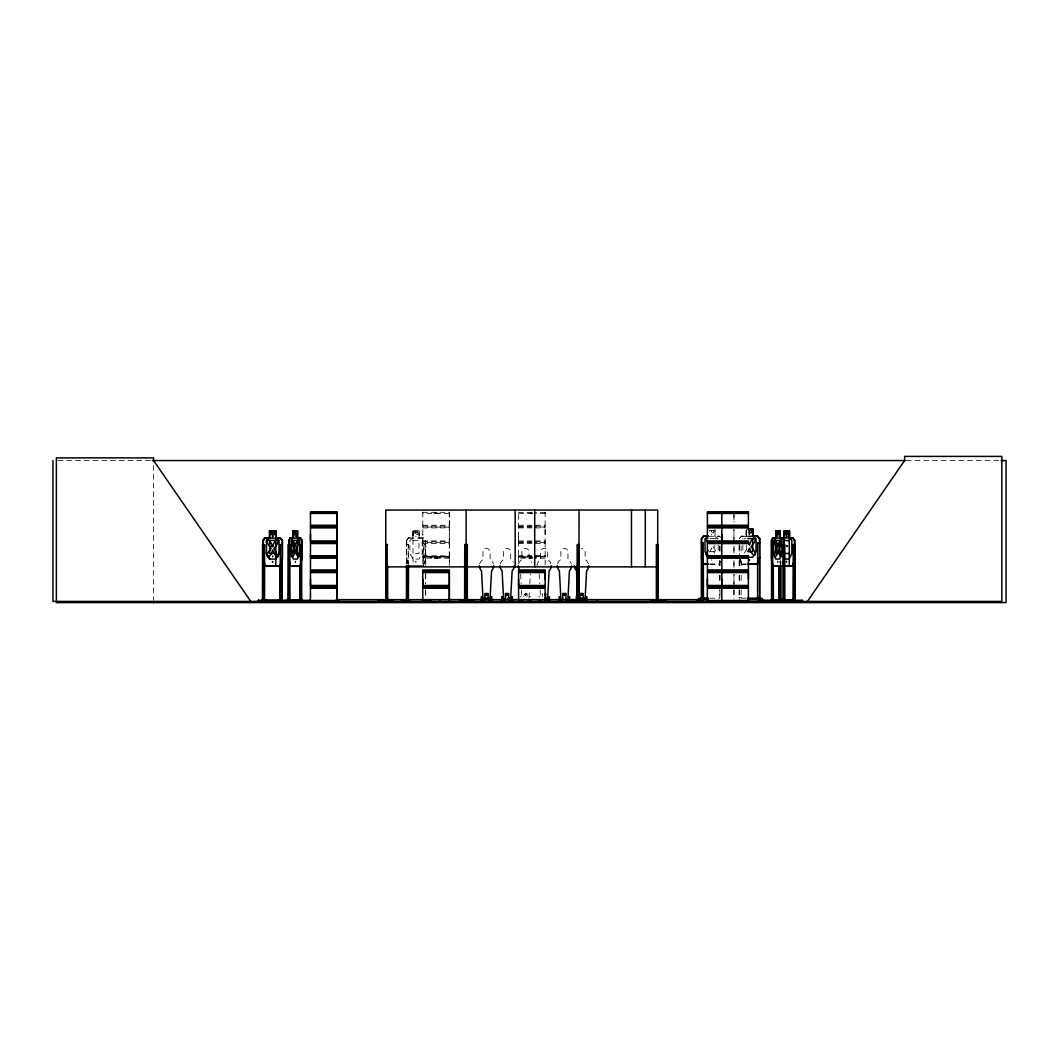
<?xml version="1.0" encoding="UTF-8"?>
<svg xmlns="http://www.w3.org/2000/svg" width="1059" height="1059" viewBox="0 0 1059 1059"><rect width="100%" height="100%" fill="white"/><g stroke="black" fill="none" stroke-linecap="round" stroke-linejoin="round"><path stroke-width="0.75" stroke-dasharray="5 3.75" d="M422.819 512.119L422.753 541.321L422.793 534.411M449.294 512.119L449.32 540.937M532.399 513.443L518.606 513.443L518.632 512.119L518.566 541.321L518.606 534.411M545.133 534.411L545.107 512.119M449.32 565.506L449.32 527.806M545.133 543.558L545.133 527.806M529.023 598.163L529.447 590.115M529.791 583.668L530.321 574.004M422.488 512.304L449.638 512.304M449.572 557.127L422.475 557.06L449.572 557.008M449.638 556.505L422.475 556.438L449.572 556.571M518.301 512.304L532.24 512.741M545.438 556.505L535.298 556.809M415.975 536.304L415.803 536.688M422.753 541.321L422.793 564.037M518.566 541.321L518.553 556.73L531.87 556.809M518.328 526.363L531.87 526.164M743.762 538.885L745.893 538.687M415.763 533.365L415.949 532.889M423.309 565.81L425.427 559.059M424.235 563.269L425.639 559.099L425.639 540.315L423.296 537.853M525.224 595.449C523 593.014 528.507 593.993 525.277 595.237M524.907 594.708L525.251 594.073L524.708 594.708M525.886 595.039L525.979 594.324M526.032 594.681L525.688 595.449M415.83 532.889L416.028 533.458M711.476 531.102L711.794 531.883L711.41 531.115M719.339 564.037L720.305 561.336M545.372 542.592L535.351 542.645M422.62 541.771L449.532 541.837M449.493 527.13L422.62 527.038M518.341 541.904L531.87 541.837M449.559 542.658L422.581 542.645M545.306 527.038L535.351 526.972M434.997 513.218L434.786 512.741M434.997 557.894L434.786 557.431M530.811 513.218L530.599 512.741M530.811 557.894L530.599 557.431M709.57 552.083L711.714 548.152L714.6 553.394M744.49 552.957L746.661 549.144M433.991 513.443L438.122 513.443M433.991 558.133L438.122 558.133M529.804 513.443L532.359 513.218M529.804 558.133L532.359 557.894M545.372 512.582L535.311 512.609M531.87 556.69L518.288 557.06L532.2 557.338M525.555 594.906L525.29 594.88M406.471 540.355L408.496 537.853L413.05 537.853M406.444 564.076L406.497 540.355L408.615 537.853M406.709 540.434L408.708 538.091M739.288 538.581L741.459 536.079L746.105 536.079L746.052 529.09L746.277 536.304L742.875 538.634M739.46 538.66L741.565 536.304M449.294 556.809L449.347 543.558L422.766 543.558M518.579 556.65L531.87 556.174M449.294 513.469L422.845 513.443M422.845 555.803L449.294 555.829M449.294 558.159L422.845 558.133M545.107 513.469L535.298 513.469M545.107 558.159L535.298 558.159M545.226 556.835L535.311 557.299M413.05 538.091L409.886 540.421L409.886 553.46L413.05 559.059L418.98 559.059L422.157 553.46L422.157 540.421L418.98 538.091L419.073 531.088L413.05 531.088M715.182 538.687L717.459 538.885M518.46 556.862L518.606 564.037M415.75 561.416L415.816 562.144M711.291 534.199L711.529 534.994M416.002 562.223L415.988 561.508M711.516 560.357L711.304 559.682M58.02 460.546L150.682 460.546M906.252 460.546L999.511 460.546M422.766 525.251L449.347 525.251L449.347 512.172M518.579 525.251L531.87 525.251M535.298 525.251L545.16 525.251M422.581 526.164L449.585 526.217M535.351 526.164L545.398 526.217M518.42 527.038L531.87 526.972M422.766 527.885L449.347 527.885M518.579 527.885L531.87 527.885M535.311 527.885L545.16 527.885M419.285 530.863L412.838 530.863L412.838 537.853M708.431 536.304L719.392 536.304M741.512 536.304L746.33 536.304L746.33 529.315M419.192 537.853L423.388 537.853M408.615 538.091L423.309 538.091L425.427 540.421M710.033 538.634L714.799 538.634M406.497 540.355L406.59 559.099M413.05 540.421L418.98 540.421L418.98 553.46L413.05 553.46M422.766 540.937L449.347 540.937M518.579 540.937L531.87 540.937M535.311 540.937L545.16 540.937M535.351 541.837L545.345 541.837M518.394 542.645L531.87 542.645M518.579 543.558L531.87 543.558M535.298 543.558L545.16 543.558L545.133 565.506M406.444 544.591L408.509 544.591L408.509 564.076M416.015 546.1L416.028 546.179M710.033 551.686L714.799 551.686L714.799 545.16M531.87 555.803L518.606 555.803L518.632 558.159L532.399 558.133M535.298 555.776L545.107 555.829M535.311 556.147L545.292 556.213M535.298 556.69L545.133 556.663M532.24 557.431L530.427 557.894M709.94 564.037L719.392 564.037M741.512 564.037L746.264 564.037M709.901 564.275L719.551 564.275M746.198 564.275L741.34 564.275L739.235 557.312M520.141 596.746L520.962 596.746M529.963 596.746L530.797 596.746M538.779 596.746L539.613 596.746M738.957 597.567L741.432 597.567M709.874 598.163L719.736 598.163L719.789 589.903M741.26 598.163L746.277 598.163M718.201 538.634L714.799 536.304L714.851 529.315M449.32 556.663L449.347 565.228M721.894 538.541L719.432 536.079L715.024 536.079L715.077 529.09M713.078 546.656L716.731 552.97M739.513 557.286L741.565 564.037M740.281 559.986L741.393 564.275M406.709 559.059L408.324 564.46M406.471 559.099L408.43 566.049M779.728 561.76L780.523 564.46M539.256 574.004L539.786 583.668M540.13 590.115L540.474 596.561M520.618 574.004L521.134 583.668M521.478 590.115L521.835 596.561M780.88 560.833L780.88 564.076M780.39 560.833L780.39 564.076M746.277 545.16L746.277 551.686M742.875 545.16L742.875 551.686M741.048 546.06L741.207 552.56M741.207 560.674L741.048 567.174M741.207 575.289L741.048 583.403M741.207 589.903L741.048 598.017M739.513 544.869L739.46 552.626M739.235 544.816L739.288 555.75M739.341 560.674L739.341 567.174M739.341 575.289L739.341 583.403M739.341 589.903L739.367 599.632M739.169 546.06L739.169 552.56M739.169 560.674L739.169 567.174M739.169 575.289L739.169 583.403M739.169 589.903L739.169 598.017M733.966 512.675L733.966 522.113M733.966 539.296L733.966 529.513L733.94 540.937M733.966 552.997L733.966 545.133L733.94 552.745M733.966 560.502L733.966 568.365L733.94 559.602M733.966 583.986L733.966 574.203L733.94 585.614M733.966 589.823L733.966 597.686M733.94 514.926L733.94 522.299M733.94 589.784L733.94 598.957M719.948 546.06L719.948 552.56M719.948 560.674L719.948 567.174M719.948 575.289L719.948 583.403M719.948 589.903L719.948 598.017M719.789 546.06L719.789 552.56M719.789 560.674L719.789 567.174M719.789 575.289L719.789 583.403M718.201 545.16L718.201 551.686M542.486 593.49L542.486 596.601M531.3 512.649L531.3 513.443M531.3 557.338L531.3 558.133M527.091 596.601L527.091 593.49L523.834 593.49L523.834 596.601M437.499 557.894L434.614 557.894M437.327 512.741L437.327 513.469M437.327 557.431L437.327 558.159M436.626 512.649L436.626 513.443M436.705 557.338L436.626 558.133M435.501 512.649L435.501 513.443M435.501 557.338L435.501 558.133M425.744 565.691L425.744 544.591L423.693 544.591L423.693 564.076M425.744 573.819L425.744 583.549M425.744 590.048L425.744 596.548M425.321 540.421L425.44 565.691M425.44 573.819L425.44 583.549M425.44 590.048L425.44 596.548M423.997 544.591L423.997 564.076M419.192 530.863L419.285 537.853M413.156 531.088L413.156 538.091M412.944 530.863L413.036 564.447M408.205 544.591L408.205 564.076M406.802 540.434L406.762 564.076M153.581 465.457L153.581 599.778M588.433 563.891A7.109 7.109 0 0 0 585.124 559.589L585.124 551.911A3.548 3.548 0 0 0 581.576 548.363M537.006 565.758A7.109 7.109 0 0 1 540.567 559.615L540.567 551.938A3.548 3.548 0 0 1 544.114 548.39A3.548 3.548 0 0 1 547.662 551.938L547.662 559.615A7.109 7.109 0 0 1 550.971 563.918M500.258 563.918A7.109 7.109 0 0 1 503.568 559.615L503.568 551.938A3.548 3.548 0 0 1 507.115 548.39A3.548 3.548 0 0 1 510.676 551.938L510.676 559.615A7.109 7.109 0 0 1 513.271 562.21M479.661 563.944A7.109 7.109 0 0 1 482.97 559.642L482.97 551.964A3.548 3.548 0 0 1 486.518 548.416A3.548 3.548 0 0 1 490.079 551.964L490.079 559.642A7.109 7.109 0 0 1 493.388 563.944M518.606 563.918A7.109 7.109 0 0 1 521.915 559.615L521.915 551.938A3.548 3.548 0 0 1 525.463 548.39A3.548 3.548 0 0 1 529.023 551.938L529.023 559.615A7.109 7.109 0 0 1 531.618 562.21M557.55 563.891A7.109 7.109 0 0 1 560.86 559.589L560.86 551.911A3.548 3.548 0 0 1 564.407 548.363A3.548 3.548 0 0 1 567.968 551.911L567.968 559.589A7.109 7.109 0 0 1 571.278 563.891M415.724 556.399L415.724 556.399M713.66 530.48L709.57 530.48L709.57 532.809L713.66 532.809L713.66 530.48M417.921 532.253L414.109 532.253L414.109 534.596L417.921 534.596L417.921 532.253"/><path stroke-width="1.5" d="M310.499 579.088L310.499 585.614L337.027 585.614L337.053 572.575L310.472 572.575L310.472 585.614L337.053 585.614L337.027 572.575M310.472 540.937L310.472 527.885L337.053 527.885L337.053 540.937L310.472 540.937L310.499 534.411M337.027 527.885L337.027 540.937M422.793 579.088L422.793 585.614L449.32 585.614L449.32 572.575M518.606 579.088L518.606 585.614L545.133 585.614L545.16 572.575L518.579 572.575L518.579 585.614L545.16 585.614M545.133 579.088L545.133 572.575M707.412 579.088L707.412 585.614L748.382 585.614L748.409 572.575L707.386 572.575L707.386 585.614L748.409 585.614M721.854 579.088L721.854 585.614L721.828 572.575M721.854 534.411L721.854 540.937L721.828 527.885M748.382 579.088L748.382 572.575M272.719 556.769L272.706 556.054M567.968 598.136L569.438 570.761A7.109 7.109 0 0 0 571.516 565.731M272.984 561.905L272.428 561.429L272.441 562.223M777.716 536.304L777.61 536.053M272.798 536.609L272.812 536.053M310.446 556.2L310.499 543.558L337.053 543.558L337.053 556.147L310.208 556.438L337.08 556.69M721.828 543.558L721.761 556.663M749.415 534.53L749.123 534.239M777.584 533.365L777.743 533.365M782.641 566.049L784.137 559.059L789.233 559.059L791.841 553.46L791.841 540.421L789.233 538.091L792.939 537.853M782.826 566.049L784.282 559.099M295.262 533.365L295.435 533.365M300.213 565.81L301.669 559.059M300.306 566.049L301.841 559.059L301.987 540.315L301.815 559.099M792.714 565.81L794.462 559.059L794.462 540.421L792.714 538.091M792.847 566.049L794.634 559.099M786.625 532.889L786.85 533.643M786.625 545.623L786.85 546.365M272.454 546.179L272.653 545.623M272.454 546.1L272.719 546.1M282.104 559.059L279.947 565.81L280.039 601.406M749.163 531.684L749.481 531.684M272.269 533.617L272.653 532.889M272.295 533.617L272.534 532.889L272.798 533.643M272.269 546.351L272.52 545.623M759.502 557.286L757.185 564.037L747.773 564.037M759.74 557.325L757.344 564.275L747.747 564.275M295.435 536.278L295.368 536.053M258.131 601.26L258.356 600.228M266.246 601.26L266.471 600.228M703.428 598.547L698.768 598.454L698.808 599.632M544.842 595.145L544.842 594.271M707.266 600.916L707.412 588.248L748.409 588.248L748.409 600.824L707.386 601.34M794.727 559.364L792.992 566.049L772.713 566.049L771.415 559.099L771.415 540.355L772.766 537.853L775.823 537.853M771.521 601.406L771.601 540.355L772.951 537.853M748.131 550.773L749.56 548.152C752.314 558.742 760.362 556.557 750.924 546.656C760.15 537.151 752.036 534.941 749.441 545.028L748.078 542.565M290.232 566.049L288.842 559.059L288.882 540.355L290.272 537.853M290.338 538.091L289.028 540.434L289.028 559.059M708.087 550.415L705.731 554.678L708.021 554.89M266.458 540.421L269.701 538.091L266.458 540.421L266.458 553.46L269.688 559.059L275.75 559.059L278.954 553.46L278.994 540.421L275.75 538.091L275.671 531.088L269.608 531.088M275.75 559.059L278.994 553.46M807.408 601.406L904.624 460.546L904.624 456.403L1001.827 456.403L1001.827 601.406L52.95 601.406L52.95 460.546M263.016 540.355L265.068 537.853L262.923 540.355L262.923 559.099L264.922 566.049L280.251 566.049L282.475 559.099L282.449 540.315L280.079 537.853L275.75 537.853M263.135 540.434L265.174 538.091M701.323 599.632L701.389 538.581L703.56 536.079L708.259 536.079M701.442 538.581L703.613 536.079M481.09 600.89L480.415 601.366M481.991 601.353L481.302 600.89M483.169 600.89L482.494 601.366M484.109 601.3L483.381 600.89M489.668 600.89L488.993 601.366M490.555 601.353L489.88 600.89M491.733 600.89L491.005 601.313M492.634 601.353L491.945 600.89M501.688 600.863L501.013 601.34M502.641 601.274L501.9 600.863M503.766 600.863L503.091 601.34M504.653 601.327L503.978 600.863M510.266 600.863L509.538 601.3M511.153 601.327L510.464 600.863M512.331 600.863L511.656 601.34M513.231 601.327L512.543 600.863M520.035 600.863L519.307 601.3M520.988 601.274L520.247 600.863M522.113 600.863L521.438 601.34M523.014 601.327L522.325 600.863M528.613 600.863L527.885 601.3M529.5 601.327L528.825 600.863M530.678 600.863L530.003 601.34M531.578 601.327L530.89 600.863M538.687 600.863L538.012 601.34M539.574 601.327L538.899 600.863M540.752 600.863L540.077 601.34M541.705 601.274L540.964 600.863M547.251 600.863L546.576 601.34M548.152 601.327L547.463 600.863M549.33 600.863L548.602 601.3M550.27 601.274L549.528 600.863M558.98 600.837L558.305 601.313M559.88 601.3L559.192 600.837M561.058 600.837L560.33 601.274M561.958 601.3L561.27 600.837M567.558 600.837L566.883 601.313M568.498 601.247L567.77 600.837M569.623 600.837L568.948 601.313M570.523 601.3L569.835 600.837M576.149 600.837L575.58 601.366M577.102 601.247L576.361 600.837M578.227 600.837L577.552 601.313M579.114 601.3L578.426 600.837M585.614 601.3L584.925 600.837M586.792 600.837L586.117 601.313M587.692 601.3L587.004 600.837M310.406 601.38L337.08 600.837L337.053 588.248L310.472 588.248L310.446 600.89L337.08 600.863M707.386 556.65L748.435 556.69M721.761 601.38L721.828 588.248M708.431 536.304L705.029 538.634L705.029 551.686L707.584 555.882M296.321 601.26L296.48 600.228L296.507 601.406M584.82 601.26L569.04 601.406M393.154 601.26L377.547 601.406M785.804 601.26L785.99 600.228L786.03 601.406M410.535 601.26L400.911 601.406M703.282 599.487L697.656 599.632L708.431 599.632M748.435 556.174L707.16 556.571M272.388 536.728L272.745 536M777.743 562.223L777.73 561.508M295.435 562.223L295.421 561.508M749.441 560.449L749.494 559.761M786.691 536.317L786.718 536.781M152.337 460.546L905.127 460.546M1001.086 460.546L1006.05 460.546L1006.05 602.597L56.365 602.597L56.365 457.885L153.581 457.885L153.581 460.546L250.784 601.406M310.499 513.443L337.027 513.443L337.027 525.251L310.472 525.251L310.472 512.675L337.08 512.609L337.053 525.251M707.412 513.443L748.382 513.443M310.287 526.164L337.239 526.164M707.2 526.164L748.594 526.164M310.287 526.972L337.239 526.972M707.2 526.972L748.594 526.972M748.409 527.885L707.386 527.885L707.412 534.411M748.779 529.09L752.923 529.09L752.923 536.079L757.331 536.079L759.74 538.541L759.727 599.632M747.866 529.315L752.697 529.315L752.645 536.304L756.047 538.634L756.047 551.686L752.645 557.286L707.359 557.352L707.412 569.941L748.409 569.941L748.409 557.352M748.779 530.48L751.506 530.48L751.506 532.809L748.779 532.809M269.383 530.863L275.975 530.863L275.936 537.853M775.638 530.863L780.046 530.863L780.046 537.853M293.211 531.088L297.473 531.088M775.784 531.088L779.914 531.088M784.348 531.088L789.379 531.088M786.612 536.053L786.705 536.397M708.484 536.304L703.666 536.304L701.68 538.66L701.627 557.286L703.719 564.037L708.418 564.037M747.866 536.304L757.238 536.304L759.502 538.634L759.502 599.632M264.975 537.853L269.489 537.853L269.489 530.863M290.087 537.853L293.25 537.853M297.433 537.853L300.452 537.853L301.987 540.315M779.861 537.853L784.348 537.853M280.079 538.091L265.081 538.091L263.228 540.434L263.135 559.059M290.153 538.091L300.385 538.091M772.818 538.091L792.834 537.826L794.793 540.315L794.66 601.406M759.687 538.541L757.278 536.079M747.866 538.634L752.645 538.634L752.645 551.686L747.866 551.686M288.882 540.355L288.617 601.406M794.634 540.315L792.794 537.853M275.75 540.421L269.688 540.421L269.688 553.46L275.75 553.46M784.309 540.421L789.312 540.686M707.386 540.937L748.409 540.937M310.287 541.837L337.239 541.837M707.2 541.837L720.676 541.837M721.642 541.837L748.594 541.837M310.287 542.645L337.239 542.645M701.323 542.817L703.361 542.817M707.2 542.645L720.676 542.645M721.642 542.645L748.594 542.645M759.674 542.817L757.635 542.817L757.582 599.632M748.409 543.558L707.386 543.558L707.359 556.2M282.104 544.591L280.317 544.591L280.119 601.406M301.669 544.591L300.465 544.591L300.465 601.406M385.767 544.591L387.66 544.591M771.521 544.591L772.686 544.591L772.686 601.406L772.818 599.341M784.348 553.46L789.233 553.46M310.499 555.803L337.027 555.803L337.027 543.558M707.412 555.803L748.382 555.803M310.446 556.835L337.08 556.835M707.359 556.835L748.435 556.835M701.389 557.312L703.547 564.275L708.352 564.275M310.499 558.133L337.027 558.133L337.027 569.941L310.472 569.941L310.472 557.352L337.08 557.299L337.053 569.941M707.412 558.133L748.382 558.133M262.923 559.099L265.002 566.049M288.882 559.099L290.047 566.049L300.491 566.049M265.081 565.81L280.079 565.81M290.153 565.81L300.385 565.81M772.818 565.81L782.733 565.81M783.686 565.81L792.873 565.81M408.43 566.049L423.454 566.049M385.767 566.883L466.132 566.883M467.019 566.883L657.705 566.883M422.766 569.941L449.347 569.941M518.579 569.941L545.16 569.941M310.287 570.854L337.239 570.854M422.581 570.854L449.532 570.854M518.394 570.854L545.345 570.854M707.2 570.854L748.594 570.854M310.287 571.661L337.239 571.661M422.581 571.661L449.532 571.661M518.394 571.661L545.345 571.661M707.2 571.661L748.594 571.661M310.287 586.527L337.239 586.527M422.581 586.527L449.532 586.527M518.394 586.527L545.345 586.527M707.2 586.527L748.594 586.527M310.287 587.335L337.239 587.335M422.581 587.335L449.532 587.335M518.394 587.335L545.345 587.335M707.2 587.335L748.594 587.335M545.16 588.248L518.579 588.248L518.606 600.493M701.111 597.567L703.586 597.567L703.573 599.632M507.83 598.163L510.676 598.163L512.146 570.788A7.109 7.109 0 0 0 514.224 565.758M544.816 598.163L547.662 598.163L549.131 570.788A7.109 7.109 0 0 0 551.209 565.758M579.445 598.136L585.124 598.136L586.593 570.761A7.109 7.109 0 0 0 588.685 565.731M703.414 598.163L708.431 598.163M747.72 598.163L757.582 598.163M757.423 598.454L762.228 598.454L762.189 599.632M484.135 599.142L485.326 599.142M487.696 599.142L488.874 599.142M504.733 599.116L505.434 599.116M507.724 599.116L509.472 599.116M544.71 599.116L546.47 599.116M562.038 599.09L562.726 599.09M566.075 599.09L566.764 599.09M579.194 599.09L580.954 599.09M582.741 599.09L583.933 599.09M282.303 599.341L279.841 599.341L279.88 601.406M287.849 599.341L290.007 599.341M385.582 599.341L387.819 599.937M406.246 599.341L408.708 599.937M464.57 599.341L466.834 599.341M576.903 599.341L579.419 599.341M658.42 599.341L656.196 599.937M773.467 599.341L771.336 599.341L771.389 601.406M778.749 599.341L781.079 599.341L781.039 601.406M784.918 599.341L782.786 599.341L782.839 601.406M795.335 599.341L793.019 599.341L793.059 601.406M747.72 599.632L763.34 599.632L757.714 599.487M264.512 599.937L280.119 599.937M289.385 599.937L300.319 599.937M772.818 599.937L793.522 599.937M258.277 600.334L266.511 600.228L266.511 601.406M278.107 601.406L278.107 600.228L309.916 600.334L310.009 601.26M802.298 601.26L802.166 600.254L763.168 600.228L763.195 601.406M310.499 600.493L337.027 600.493L337.027 588.248M707.412 600.493L748.382 600.493M707.359 600.863L748.435 600.863M266.378 601.115L257.311 601.406M278.16 600.228L278.252 601.115L310.565 601.406M707.875 538.554L705.916 538.885L708.18 542.976M286.499 601.26L286.261 600.228L286.221 601.406M421.667 601.26L431.278 601.406M788.174 600.334L788.055 601.406M459.275 601.26L474.869 601.406M650.742 601.26L666.535 601.406M293.29 600.334L293.197 601.406M776.168 600.334L776.075 601.406M275.724 538.091L278.954 540.421M282.237 540.421L279.986 538.091L282.197 540.421M280.039 537.853L282.409 540.315M300.266 537.853L301.841 540.421M300.213 538.091L301.669 540.421L301.696 601.406M782.786 537.853L784.282 540.315L784.137 601.406M782.601 537.853L784.137 540.421M782.548 538.091L783.951 540.421L783.951 559.059M266.458 553.46L269.701 559.059M263.228 559.059L265.174 565.81M786.731 532.889L786.93 533.617M786.731 545.623L786.93 546.351M772.911 566.049L771.746 559.059L771.746 540.434M789.445 537.826L789.405 530.863M577.684 591.703L576.559 570.761A7.109 7.109 0 0 1 574.468 565.731M560.86 598.136L559.39 570.761A7.109 7.109 0 0 1 557.312 565.731M503.568 598.163L502.098 570.788A7.109 7.109 0 0 1 500.02 565.758M802.96 601.406L762.48 601.406M802.073 600.228L802.073 601.406M795.309 599.341L795.309 601.406M795.044 599.341L795.044 601.406L795.137 544.591L793.204 544.591L793.204 601.406L793.297 599.341M793.694 565.691L793.522 601.406M789.564 537.853L789.564 530.863L784.163 530.863L784.163 537.853M789.233 531.088L789.273 566.022M786.533 561.469L786.533 562.183M784.865 601.406L784.732 544.591L782.972 544.591L782.972 601.406M784.494 531.088L784.494 538.091M784.679 599.341L784.679 601.406M784.322 530.863L784.348 566.049M784.269 599.341L784.269 601.406M783.832 599.341L783.912 601.406M780.88 565.691L780.88 601.406M780.562 599.341L780.562 601.406M780.39 565.691L780.39 601.406M780.152 599.341L780.165 601.406M779.861 530.863L779.914 538.091M779.728 531.088L779.728 538.091L781.833 540.421L781.833 553.46L779.728 559.059L775.784 559.059L773.666 553.46L773.666 540.421L775.784 538.091L775.823 530.863M779.424 565.691L779.424 599.791M779.04 599.341L778.961 601.406M778.947 565.691L778.775 601.406M775.969 531.088L775.969 538.091M773.282 565.691L773.414 601.406M772.382 599.341L772.342 601.406M772.117 559.205L772.117 599.791M759.885 599.632L759.885 597.567L757.41 597.567L757.423 599.632M759.237 597.567L759.263 599.632M757.82 597.567L757.794 599.632M752.87 529.09L752.697 536.304M721.828 512.675L721.854 525.251M721.828 557.352L721.854 569.941M703.361 563.918L703.414 599.632M703.202 542.817L703.176 599.632M702.938 597.567L702.964 599.632M701.521 597.567L701.521 599.632M701.27 597.567L701.111 599.632M697.404 601.406L697.404 599.632L336.365 599.632L336.365 601.406M658.221 599.341L658.221 544.591L656.355 544.591L656.355 599.341M657.705 544.154L657.705 510.067L385.767 510.067L385.767 599.341M656.871 544.591L656.871 599.341M645.275 510.067L645.275 566.883M631.468 510.067L631.468 566.883M596.958 599.632L596.958 601.406M586.898 600.427L586.898 596.72L586.077 596.72L586.077 599.685M583.205 599.685L583.205 593.464L579.948 593.464L579.948 599.685M581.788 599.632L581.788 601.406M581.272 599.632L581.272 601.406M579.22 599.341L579.22 544.591L577.129 544.591L577.129 599.341M579.061 510.067L578.849 599.937M577.87 544.591L577.87 599.341M577.34 565.519L577.34 599.341M577.155 599.632L577.155 601.406M576.903 599.937L577.076 596.72L576.255 596.72L576.255 600.427M569.742 600.427L569.742 596.72L568.908 596.72L568.908 599.685M566.036 599.685L566.036 593.464L562.779 593.464L562.779 599.685M559.907 599.685L559.907 596.72L559.086 596.72L559.086 600.427M549.436 600.453L549.436 596.746L548.602 596.746L548.602 599.712M545.742 593.49L545.742 599.712M545.133 588.248L545.133 600.493M534.702 510.067L534.702 566.883M515.164 510.067L515.164 566.883M512.45 600.453L512.45 596.746L511.616 596.746L511.616 599.712M508.744 599.712L508.744 593.49L505.487 593.49L505.487 599.712M502.615 599.712L502.615 596.746L501.794 596.746L501.794 600.453M491.853 600.479L491.853 596.773L491.019 596.773L491.019 599.738M488.146 599.738L488.146 593.517L484.89 593.517L484.89 599.738M482.017 599.738L482.017 596.773L481.196 596.773L481.196 600.479M467.337 599.341L467.337 544.591L464.755 544.591L464.597 599.937M466.648 544.591L466.648 599.341M466.132 510.067L466.132 599.341M465.417 565.519L465.285 599.341M449.347 599.262L449.347 588.248L422.766 588.248L422.793 600.493M449.32 588.248L449.32 600.493M439.75 599.632L439.75 601.406M408.509 565.691L408.403 599.937M408.205 565.691L408.205 599.791M406.762 565.691L406.762 599.791M406.444 565.691L406.444 599.791M387.66 565.519L387.66 599.341M387.144 544.591L387.303 599.937M339.304 599.632L339.304 601.406M309.824 600.228L309.824 601.406M301.802 601.406L301.802 599.341L299.697 599.341L299.75 601.406M300.69 599.341L300.769 601.406M300.319 599.341L300.319 601.406M299.882 565.691L299.935 601.406M297.619 537.853L297.619 530.863L293.065 530.863L293.065 537.853M297.433 530.863L297.473 538.091L299.657 540.421L299.657 553.46L297.473 559.059L293.396 559.059L291.212 553.46L291.212 540.421L293.396 538.091L293.396 531.088M297.288 531.088L297.288 538.091M293.25 530.863L293.211 538.091M289.967 601.406L289.822 544.591L288.048 544.591L288.008 601.406L288.101 599.341M289.769 599.341L289.769 601.406M289.239 562.448L289.239 565.691M288.842 599.341L288.935 601.406M288.485 599.341L288.485 601.406M282.316 540.315L282.104 601.406M281.946 599.341L281.985 601.406M281.826 559.205L281.826 599.791M280.609 599.341L280.569 601.406M275.856 530.863L275.75 566.049M269.701 531.088L269.621 538.091M264.79 601.406L264.79 599.341L262.328 599.341L262.328 601.406M264.512 601.406L264.591 544.591L262.526 544.591L262.526 601.406M264.3 565.691L264.3 601.406M263.056 599.341L263.095 601.406M262.804 544.591L262.685 601.406M258.409 600.228L258.409 601.406M153.581 601.406L153.581 602.597M493.626 565.784A7.109 7.109 0 0 1 491.548 570.814L490.079 598.189L482.97 598.189L481.501 570.814A7.109 7.109 0 0 1 479.423 565.784M519.32 569.318A7.109 7.109 0 0 1 518.367 565.758M777.558 556.399L777.558 556.399M786.546 556.399L786.546 556.399M749.15 554.612L749.15 554.612M485.671 594.509C486.73 597.832 488.252 592.166 485.671 594.509M506.268 594.483C507.327 597.806 508.849 592.14 506.268 594.483M563.56 594.456C564.619 597.779 566.141 592.113 563.56 594.456M580.716 594.456C581.788 597.779 583.297 592.113 580.716 594.456M781.701 556.452L780.351 556.663L778.021 549.925C776.194 561.283 771.349 557.299 777.121 548.377C771.707 540.064 776.062 535.92 777.955 546.801C779.795 535.947 784.454 539.984 778.868 548.43L781.701 556.452M299.009 556.452L297.605 556.663L295.209 549.925C293.33 561.23 288.3 557.365 294.27 548.377C288.657 539.984 293.197 535.973 295.13 546.801C297.023 536 301.868 539.918 296.083 548.43L299.009 556.452M777.571 546.179L777.571 546.179M295.249 546.179L295.249 546.179M278.252 556.452L276.174 556.663L272.613 549.925C270.124 560.608 262.222 558.225 271.236 548.377C262.751 539.137 269.939 536.582 272.507 546.801C274.996 536.622 282.634 539.044 273.91 548.43L278.252 556.452M282.237 559.059L280.106 566.049L282.316 559.099M749.163 544.405L749.19 544.326M486.399 594.364L486.611 595.105L486.399 594.364M506.996 594.337L507.208 595.079L506.996 594.337M564.301 594.311L564.5 595.052L564.301 594.311M581.457 594.311L581.656 595.052L581.457 594.311M337.08 512.146L310.446 512.146L337.053 512.172M748.435 512.146L707.359 512.146L748.409 512.172M748.435 512.635L707.359 512.662L707.412 525.251L748.409 525.251L748.409 512.675M274.678 532.253L270.773 532.253L270.773 534.596L274.678 534.596L274.678 532.253M296.745 532.253L294.124 532.253L294.124 534.596L296.745 534.596L296.745 532.253M779.027 532.253L776.485 532.253L776.485 534.596L779.027 534.596L779.027 532.253M788.359 532.253L785.209 532.253L785.209 534.596L788.359 534.596L788.359 532.253M297.473 540.421L293.396 540.421L293.396 553.46L297.473 553.46L297.473 540.421M779.728 540.421L775.784 540.421L775.784 553.46L779.728 553.46L779.728 540.421M449.347 572.575L422.766 572.575L422.766 585.614L449.347 585.614L449.347 572.575M794.422 601.406L794.422 599.341L794.343 601.406"/></g></svg>
